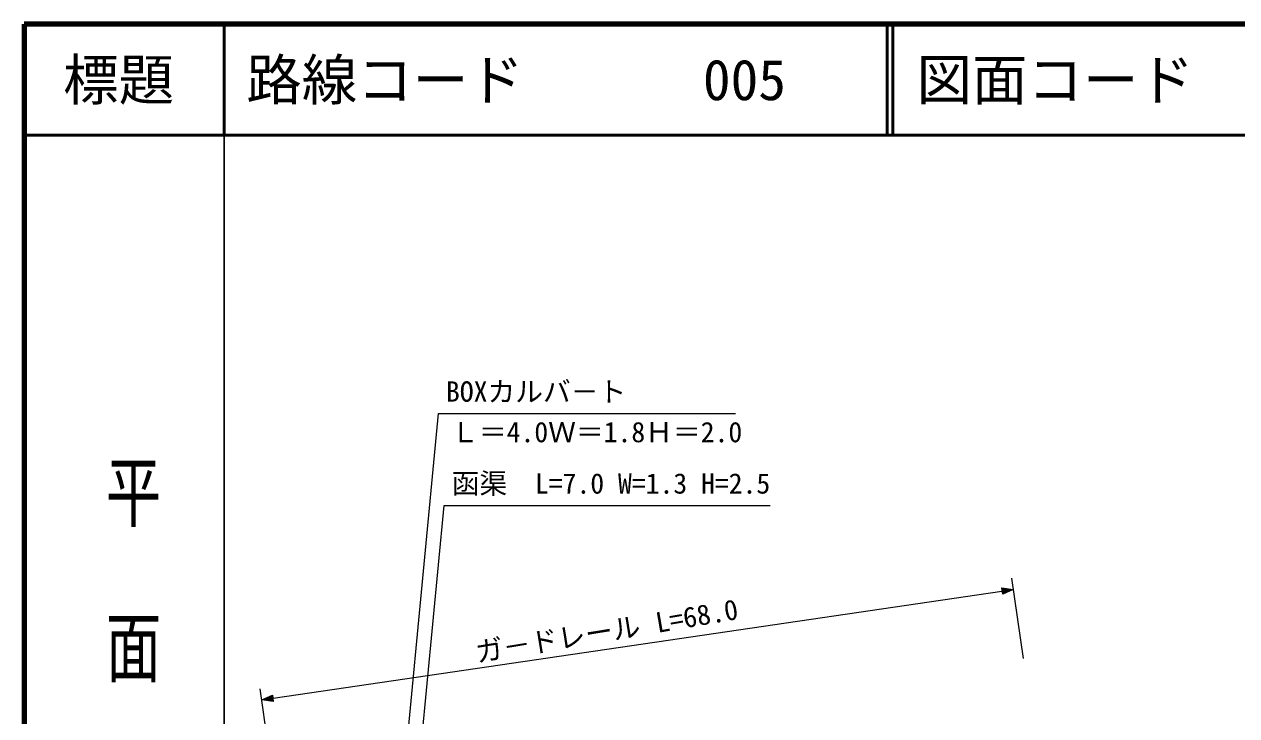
# Model space of a CAD drawing. Units: millimetres, scale not verified. Extents: x 40000 to 680000, y 20000 to 380000.
# Drawn here: x 40000 to 149236, y 317735 to 380000 of the extents above; entities that cross this region are included whole.
import ezdxf
from ezdxf.enums import TextEntityAlignment as Align

# ---------------------------------------------------------------- set-up
doc = ezdxf.new("R2010")
doc.units = ezdxf.units.MM
doc.header["$LTSCALE"] = 1000
for name, color, linetype, lineweight in [('M-STR-HTXT', 7, 'Continuous', 13), ('M-TTL', 2, 'Continuous', 140), ('M-TTL-BAND', 7, 'Continuous', 25), ('M-TTL-LINE', 7, 'Continuous', 50)]:
    doc.layers.add(name, color=color, linetype=linetype, lineweight=lineweight)
doc.layers.add('M-TTL-TXT', color=7, linetype='Continuous')
doc.styles.add('@ＭＳ ゴシック', font='')
doc.styles.add('ＭＳ ゴシック', font='')
doc.styles.get('@ＭＳ ゴシック').set_extended_font_data('@MS Gothic')
doc.styles.get('ＭＳ ゴシック').set_extended_font_data('MS Gothic')

msp = doc.modelspace()

# ---------------------------------------------------------------- linework, layer by layer
at = {"layer": 'M-STR-HTXT'}
for p, q in [((72782, 297077), (77325, 344955)), ((77325, 344955), (104068, 344955)), ((73917, 295610), (77841, 336678)), ((77841, 336678), (107203, 336678)), ((128956, 330109), (129986, 322896)), ((61408, 319153), (129099, 329105)), ((128149, 328678), (128069, 329240)), ((128069, 329240), (129099, 329105)), ((128178, 328764), (128120, 329166)), ((128120, 329166), (128822, 329064)), ((129099, 329105), (128149, 328678)), ((128206, 328850), (128171, 329091)), ((128171, 329091), (128664, 329040)), ((128822, 329064), (128178, 328764)), ((128664, 329040), (128206, 328850)), ((128234, 328936), (128222, 329017)), ((128222, 329017), (128426, 329006)), ((128426, 329006), (128234, 328936)), ((62294, 312944), (61264, 320158)), ((61408, 319153), (62358, 319580)), ((62438, 319017), (61408, 319153)), ((61685, 319194), (62330, 319494)), ((62387, 319092), (61685, 319194)), ((61843, 319217), (62301, 319407)), ((62336, 319166), (61843, 319217)), ((62081, 319252), (62273, 319321)), ((62285, 319241), (62081, 319252)), ((62273, 319321), (62285, 319241)), ((62301, 319407), (62336, 319166)), ((62330, 319494), (62387, 319092)), ((62358, 319580), (62438, 319017))]:
    msp.add_line(p, q, dxfattribs=at)
at = {"layer": 'M-TTL'}
for p, q in [((40000, 380000), (40000, 20000)), ((680000, 380000), (40000, 380000))]:
    msp.add_line(p, q, dxfattribs=at)
at = {"layer": 'M-TTL-BAND'}
msp.add_line((58000, 370000), (58000, 20000), dxfattribs=at)
at = {"layer": 'M-TTL-LINE'}
for p, q in [((58000, 380000), (58000, 370000)), ((117750, 380000), (117750, 370000)), ((118250, 380000), (118250, 370000)), ((40000, 370000), (680000, 370000))]:
    msp.add_line(p, q, dxfattribs=at)

# ---------------------------------------------------------------- texts
at = {"layer": 'M-STR-HTXT', "style": 'ＭＳ ゴシック'}
for s, p in [('BOXカルバ－ト', (77992, 345462)), ('Ｌ＝4.0Ｗ＝1.8Ｈ＝2.0', (78461, 341812)), ('函渠\u3000L=7.0 W=1.3 H=2.5', (78508, 337186))]:
    msp.add_text(s, height=1833, dxfattribs=at).set_placement(p, align=Align.BOTTOM_LEFT)
for s, rotation, p in [('L=68.0', 9.738, (97150, 324651)), ('ガ－ドレール', 9.231, (80898, 321996))]:
    msp.add_text(s, height=1833, rotation=rotation, dxfattribs=at).set_placement(p, align=Align.BOTTOM_LEFT)
at = {"layer": 'M-TTL-BAND', "style": '@ＭＳ ゴシック', "width": 1.4}
msp.add_text('平  面  図', height=3666, rotation=270, dxfattribs=at).set_placement((49777, 306475), align=Align.MIDDLE_RIGHT)
at = {"layer": 'M-TTL-TXT', "style": 'ＭＳ ゴシック'}
msp.add_text('標題', height=3666, dxfattribs=at).set_placement((48500, 375000), align=Align.MIDDLE_CENTER)
for s, p in [('路線コード', (60000, 375000)), ('図面コード', (120380, 375000)), ('005', (101142, 375000))]:
    msp.add_text(s, height=3666, dxfattribs=at).set_placement(p, align=Align.MIDDLE_LEFT)

doc.saveas('drawing.dxf')
